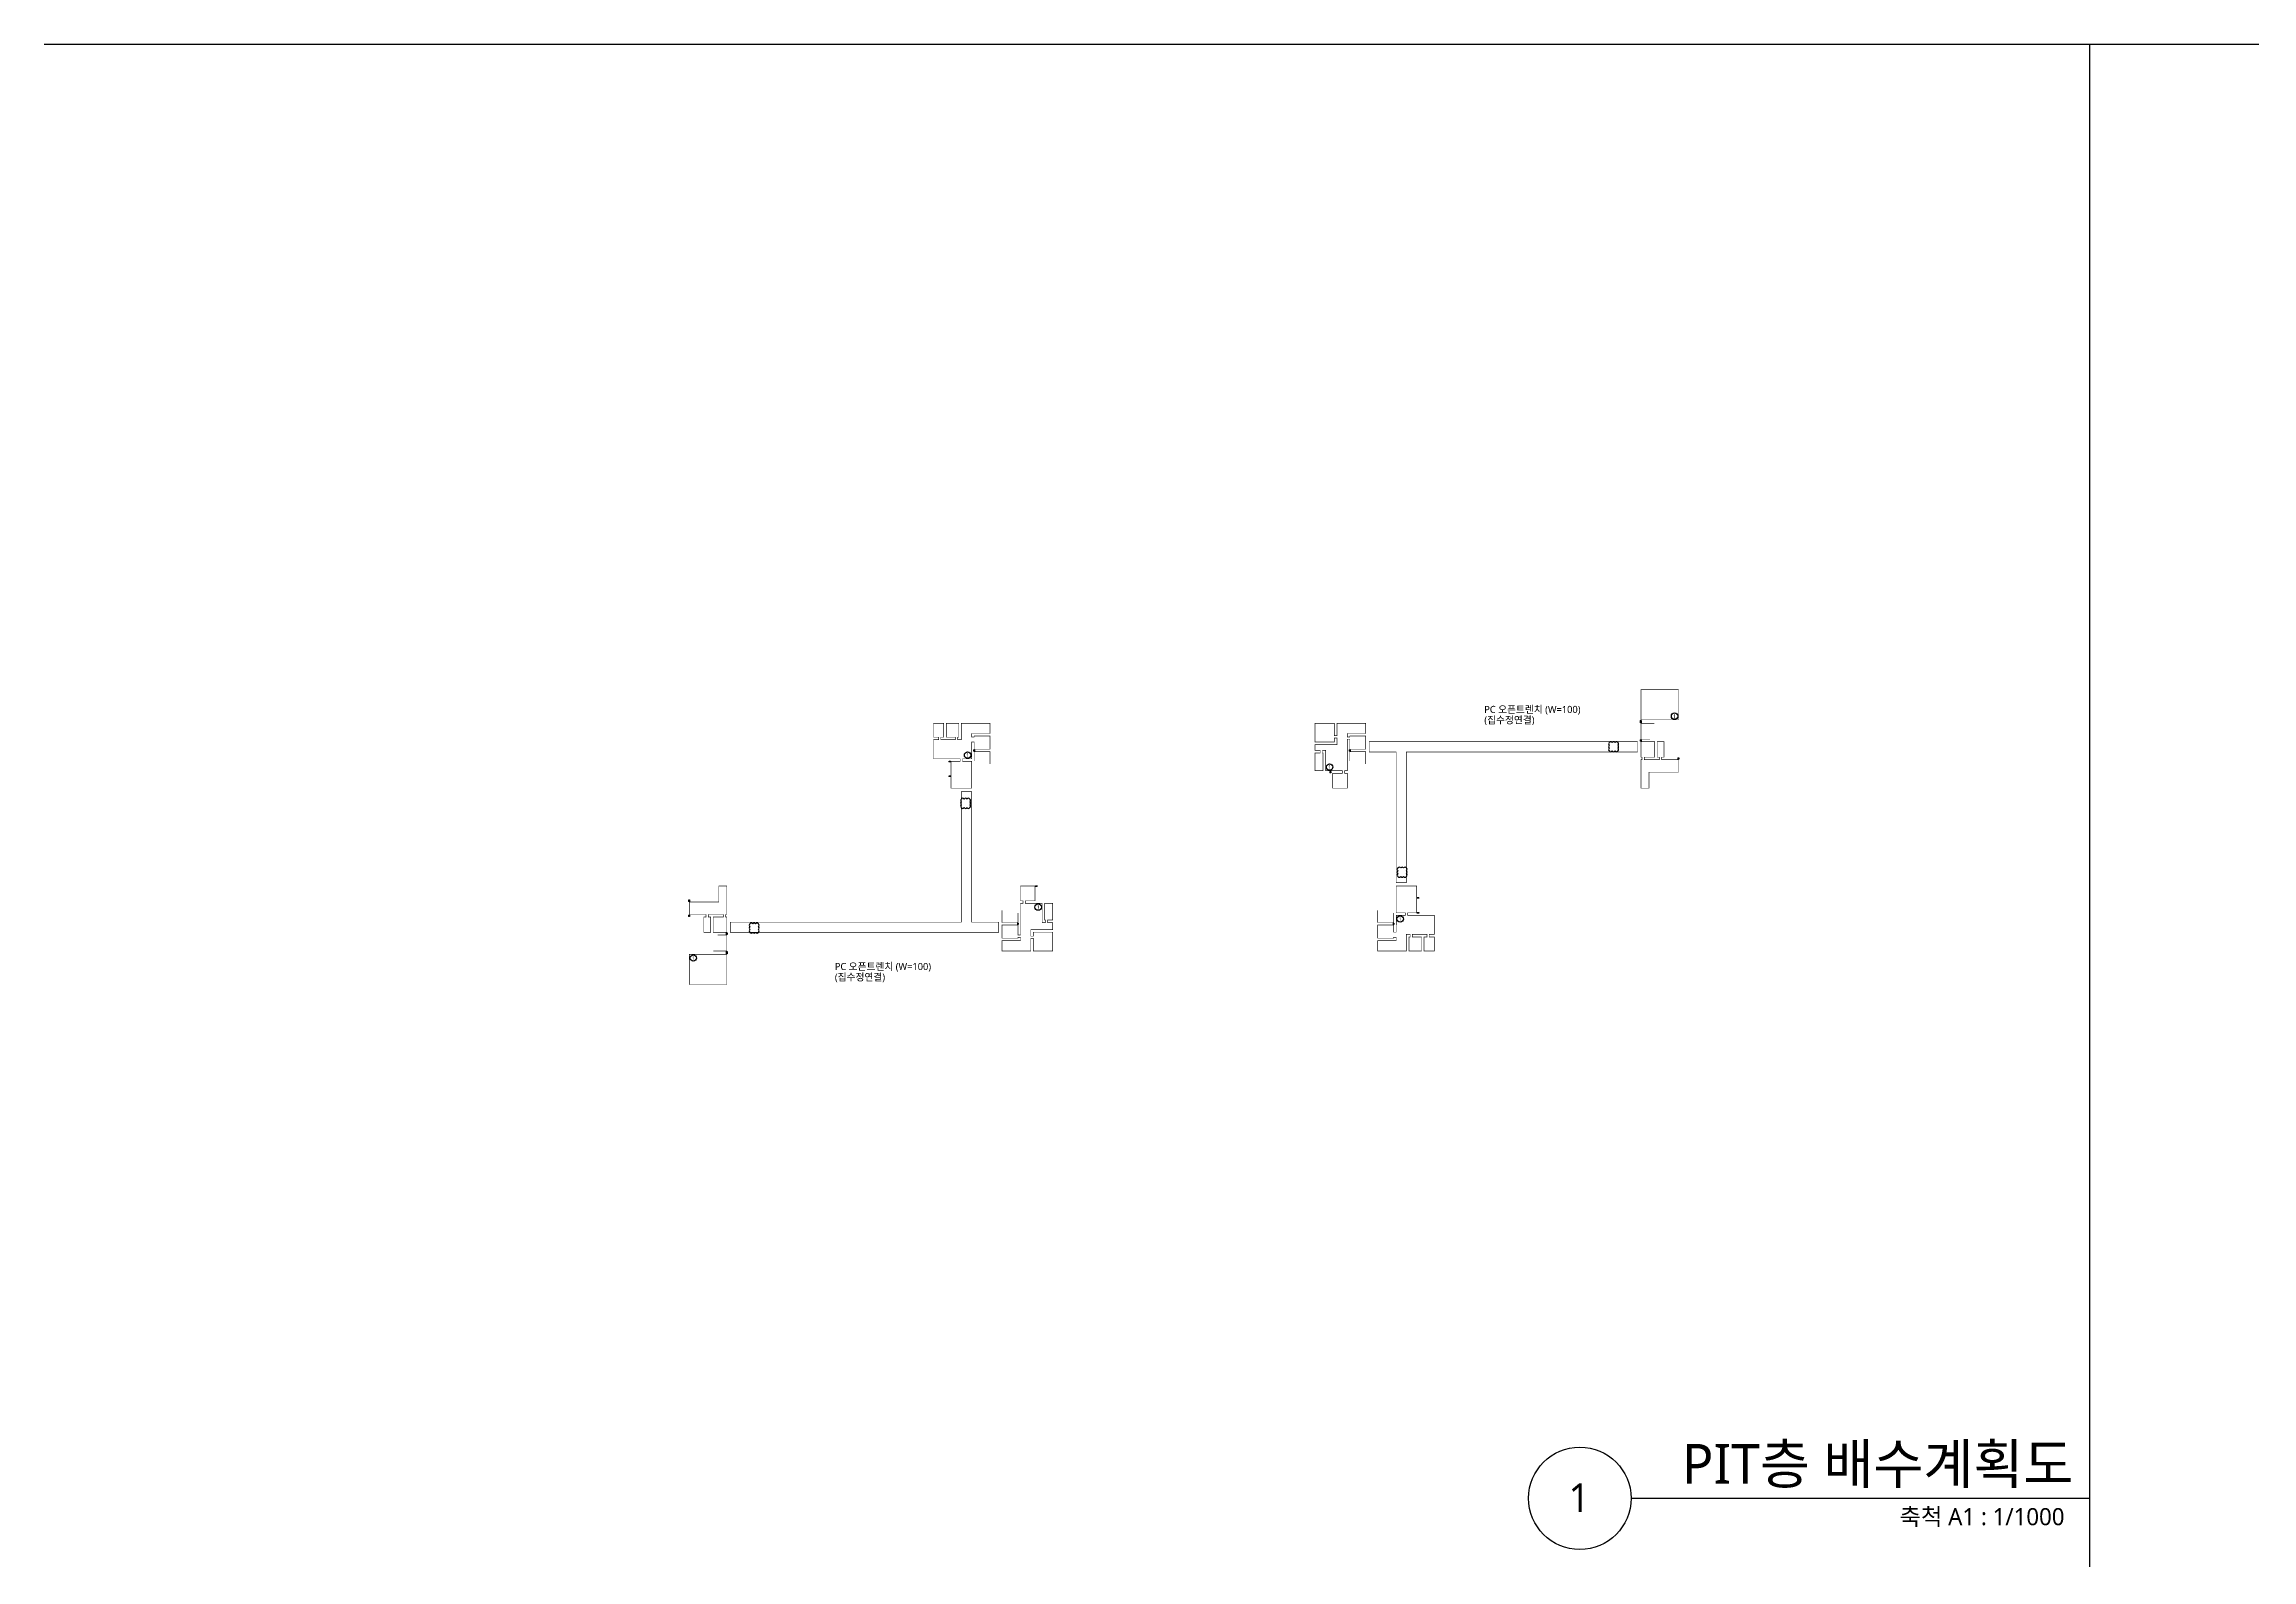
# Model space of a CAD drawing. Header units: millimetres. Extents: x 5104319 to 6731528, y 2502930 to 3039130.
# Drawn here: x 5104319 to 5492192, y 2772840 to 3039130 of the extents above; entities that cross this region are included whole.
import ezdxf
from ezdxf.enums import TextEntityAlignment as Align

# ---------------------------------------------------------------- set-up
doc = ezdxf.new("R2010")
doc.units = ezdxf.units.MM
doc.linetypes.add('HID', pattern=[2.3, 1.5, -0.8])
for name, color, linetype in [('0-오픈트랜치', 2, 'HID'), ('D-1', 6, 'Continuous'), ('D-3', 6, 'Continuous')]:
    doc.layers.add(name, color=color, linetype=linetype)
for name, color, linetype, lineweight in [('A-BORD-TEXT', 3, 'Continuous', 25), ('A-MKXS-TEXT1', 3, 'Continuous', 25), ('A-XXXX-SYMB', 7, 'Continuous', 25), ('A-XXXX-TXT1', 3, 'Continuous', 25), ('REV-202205', 20, 'Continuous', 25)]:
    doc.layers.add(name, color=color, linetype=linetype, lineweight=lineweight)
doc.styles.add('맑은고딕', font='malgun.ttf')

msp = doc.modelspace()

# ---------------------------------------------------------------- linework, layer by layer
for p, q in [((5104319, 3039130), (5823069, 3039130)), ((5463694, 3039130), (5463694, 2502930))]:
    msp.add_line(p, q)
for points in [[(5354835, 2916370, 0, 500, 0), (5354835, 2917870, 0, 0, 0), (5354835, 2922403, 0, 0, 0), (5357292, 2922403, 0, 0, 0)], [(5240733, 2883270, 0, 500, 0), (5240733, 2881770, 0, 0, 0), (5240733, 2877238, 0, 0, 0), (5243190, 2877238, 0, 0, 0)]]:
    msp.add_lwpolyline(points, format="xyseb")
at = {"layer": '0-오픈트랜치', "ltscale": 500, "const_width": 100}
for points in [[(5384862, 2920420), (5384862, 2925720), (5391462, 2925720), (5391455, 2920420)], [(5263662, 2908420), (5263662, 2913120), (5265262, 2913120), (5265262, 2913570), (5260562, 2913570), (5260562, 2916920), (5261462, 2916920), (5261462, 2917370), (5260562, 2917370), (5260562, 2919820), (5262362, 2919820), (5262362, 2917370), (5261862, 2917370), (5261862, 2916920), (5264412, 2916920), (5264412, 2917370), (5262812, 2917370), (5262812, 2919820), (5265012, 2919820), (5265012, 2917370), (5264812, 2917370), (5264812, 2916920), (5265462, 2916920), (5265462, 2919820), (5270512, 2919820), (5270512, 2918020), (5267262, 2918020), (5267262, 2917420), (5267712, 2917420), (5267712, 2917570), (5270512, 2917570), (5270512, 2915270), (5267712, 2915270), (5267712, 2916520), (5267262, 2916520), (5267262, 2913570), (5265662, 2913570), (5265662, 2913120), (5267262, 2913120), (5267262, 2908420)], [(5330712, 2908420), (5330712, 2911020), (5332412, 2911020), (5332412, 2911470), (5329468, 2911470), (5329468, 2915045), (5328912, 2915045), (5328912, 2914595), (5329012, 2914595), (5329012, 2911470), (5327612, 2911470), (5327612, 2914595), (5328512, 2914595), (5328512, 2915045), (5327612, 2915045), (5327612, 2916070), (5331462, 2916070), (5331462, 2917220), (5331012, 2917220), (5331012, 2916520), (5327612, 2916520), (5327612, 2919820), (5331012, 2919820), (5331012, 2917620), (5331462, 2917620), (5331462, 2919820), (5336512, 2919820), (5336512, 2918020), (5333262, 2918020), (5333262, 2917420), (5333712, 2917420), (5333712, 2917570), (5336512, 2917570), (5336512, 2915270), (5333712, 2915270), (5333712, 2917020), (5333262, 2917020), (5333262, 2911470), (5332812, 2911470), (5332812, 2911020), (5333262, 2911020), (5333262, 2908420)], [(5341862, 2891820), (5341862, 2914770), (5337112, 2914770), (5337112, 2916570), (5384262, 2916570), (5384262, 2914770), (5343662, 2914770), (5343662, 2891820)], [(5386262, 2908420), (5384862, 2908420), (5384862, 2913420), (5385062, 2913420), (5385062, 2913870), (5384862, 2913870), (5384862, 2916570), (5387262, 2916570), (5387262, 2913870), (5385462, 2913870), (5385462, 2913420), (5388112, 2913420), (5388112, 2913870), (5387712, 2913870), (5387712, 2916570), (5388912, 2916570), (5388912, 2913870), (5388512, 2913870), (5388512, 2913420), (5391462, 2913420), (5391462, 2911220), (5386262, 2911220)], [(5265462, 2907820), (5265462, 2884870), (5224862, 2884870), (5224862, 2883070), (5272012, 2883070), (5272012, 2884870), (5267262, 2884870), (5267262, 2907820)], [(5220212, 2883070), (5220212, 2885770), (5220612, 2885770), (5220612, 2886220), (5217662, 2886220), (5217662, 2888420), (5222862, 2888420), (5222862, 2891220), (5224262, 2891220), (5224262, 2886220), (5224062, 2886220), (5224062, 2885770), (5224262, 2885770), (5224262, 2883070), (5221862, 2883070), (5221862, 2885770), (5223662, 2885770), (5223662, 2886220), (5221012, 2886220), (5221012, 2885770), (5221412, 2885770), (5221412, 2883070)], [(5272612, 2882070), (5272612, 2884370), (5275412, 2884370), (5275412, 2882620), (5275862, 2882620), (5275862, 2888170), (5276312, 2888170), (5276312, 2888620), (5275862, 2888620), (5275862, 2891220), (5278412, 2891220), (5278412, 2888620), (5276712, 2888620), (5276712, 2888170), (5279655, 2888170), (5279662, 2884795), (5280212, 2884795), (5280212, 2885245), (5280112, 2885245), (5280112, 2888170), (5281512, 2888170), (5281512, 2885245), (5280612, 2885245), (5280612, 2884795), (5281512, 2884795), (5281512, 2883570), (5277662, 2883570), (5277662, 2882420), (5278112, 2882420), (5278112, 2883120), (5281512, 2883120), (5281512, 2879820), (5278112, 2879820), (5278112, 2882020), (5277662, 2882020), (5277662, 2879820), (5272612, 2879820), (5272612, 2881620), (5275862, 2881620), (5275862, 2882220), (5275412, 2882220), (5275412, 2882070)], [(5338612, 2879820), (5338612, 2881620), (5341862, 2881620), (5341862, 2882220), (5341412, 2882220), (5341412, 2882070), (5338612, 2882070), (5338612, 2884370), (5341412, 2884370), (5341412, 2883120), (5341862, 2883120), (5341868, 2886070), (5343462, 2886070), (5343462, 2886520), (5341862, 2886520), (5341862, 2891220), (5345462, 2891220), (5345462, 2886520), (5343862, 2886520), (5343862, 2886070), (5348562, 2886070), (5348562, 2882720), (5347662, 2882720), (5347662, 2882270), (5348562, 2882270), (5348562, 2879820), (5346762, 2879820), (5346762, 2882270), (5347262, 2882270), (5347262, 2882720), (5344712, 2882720), (5344712, 2882270), (5346312, 2882270), (5346312, 2879820), (5344112, 2879820), (5344112, 2882270), (5344312, 2882270), (5344312, 2882720), (5343662, 2882720), (5343662, 2879820)], [(5224262, 2879220), (5217668, 2879220), (5217668, 2873920), (5224262, 2873920)]]:
    msp.add_lwpolyline(points, close=True, dxfattribs=at)
for points in [[(5387212, 2919820), (5384862, 2919820), (5384862, 2917020), (5386452, 2917020)], [(5270512, 2912670), (5270512, 2914820), (5267712, 2914820), (5267712, 2913160)], [(5336512, 2912670), (5336512, 2914820), (5333712, 2914820), (5333712, 2913160)], [(5272612, 2886970), (5272612, 2884820), (5275412, 2884820), (5275412, 2886480)], [(5341412, 2886480), (5341412, 2884820), (5338612, 2884820), (5338612, 2886970)], [(5221912, 2879820), (5224262, 2879820), (5224262, 2882620), (5222672, 2882620)]]:
    msp.add_lwpolyline(points, dxfattribs=at)
at = {"layer": 'A-XXXX-SYMB'}
msp.add_line((5383124, 2783650), (5463694, 2783650), dxfattribs=at)
msp.add_circle((5374124, 2783650), 9000, dxfattribs=at)
at = {"layer": 'D-1', "ltscale": 0.6}
for points in [[(5384912, 2920320), (5384912, 2919920), (5384812, 2919920), (5384812, 2920320)], [(5384912, 2916920), (5384912, 2916670), (5384812, 2916670), (5384812, 2916920)], [(5263562, 2913070), (5263312, 2913070), (5263312, 2913170), (5263562, 2913170)], [(5267762, 2915170), (5267762, 2914920), (5267662, 2914920), (5267662, 2915170)], [(5333762, 2915170), (5333762, 2914920), (5333662, 2914920), (5333662, 2915170)], [(5391512, 2913770), (5391512, 2913520), (5391412, 2913520), (5391412, 2913770)], [(5263562, 2910471), (5263312, 2910471), (5263312, 2910571), (5263562, 2910571)], [(5330362, 2911370), (5330362, 2911120), (5330262, 2911120), (5330262, 2911370)], [(5278762, 2891170), (5278512, 2891170), (5278512, 2891270), (5278762, 2891270)], [(5217712, 2888770), (5217712, 2888520), (5217612, 2888520), (5217612, 2888770)], [(5217712, 2886120), (5217712, 2885870), (5217612, 2885870), (5217612, 2886120)], [(5345562, 2889169), (5345812, 2889169), (5345812, 2889069), (5345562, 2889069)], [(5345562, 2886570), (5345812, 2886570), (5345812, 2886470), (5345562, 2886470)], [(5224312, 2882970), (5224312, 2882720), (5224212, 2882720), (5224212, 2882970)], [(5275462, 2884720), (5275462, 2884470), (5275362, 2884470), (5275362, 2884720)], [(5341462, 2884720), (5341462, 2884470), (5341362, 2884470), (5341362, 2884720)], [(5224312, 2879720), (5224312, 2879320), (5224212, 2879320), (5224212, 2879720)]]:
    msp.add_lwpolyline(points, close=True, dxfattribs=at)
for points in [[(5384862, 2919870), (5384862, 2920370)], [(5384862, 2916620), (5384862, 2916970)], [(5263262, 2913120), (5263612, 2913120)], [(5267712, 2914870), (5267712, 2915220)], [(5333712, 2914870), (5333712, 2915220)], [(5391462, 2913470), (5391462, 2913820)], [(5263262, 2910521), (5263612, 2910521)], [(5330312, 2911070), (5330312, 2911420)], [(5278462, 2891220), (5278812, 2891220)], [(5217662, 2888470), (5217662, 2888820)], [(5217662, 2885820), (5217662, 2886170)], [(5345862, 2889119), (5345512, 2889119)], [(5345862, 2886520), (5345512, 2886520)], [(5224262, 2882670), (5224262, 2883020)], [(5275412, 2884420), (5275412, 2884770)], [(5341412, 2884420), (5341412, 2884770)], [(5224262, 2879270), (5224262, 2879770)]]:
    msp.add_lwpolyline(points, dxfattribs=at)
at = {"layer": 'D-3', "ltscale": 0.6}
for centre in [(5390762, 2921070), (5266562, 2914220), (5330162, 2912120), (5278962, 2887520), (5342562, 2885420), (5218362, 2878570)]:
    msp.add_circle(centre, 561, dxfattribs=at)
at = {"layer": 'REV-202205'}
for points in [[(5379312, 2914951, 0.5205671), (5379812, 2914951, 0.5205671), (5380312, 2914951, 0.5205671), (5380812, 2914951, 0.5205671), (5380812, 2915451, 0.5205671), (5380812, 2915951, 0.5205671), (5380812, 2916451, 0.5205671), (5380312, 2916451, 0.5205671), (5379812, 2916451, 0.5205671), (5379312, 2916451, 0.5205671), (5379312, 2915951, 0.5205671), (5379312, 2915451, 0.5205671)], [(5265462, 2905001, 0.5205671), (5265962, 2905001, 0.5205671), (5266462, 2905001, 0.5205671), (5266962, 2905001, 0.5205671), (5266962, 2905501, 0.5205671), (5266962, 2906001, 0.5205671), (5266962, 2906501, 0.5205671), (5266462, 2906501, 0.5205671), (5265962, 2906501, 0.5205671), (5265462, 2906501, 0.5205671), (5265462, 2906001, 0.5205671), (5265462, 2905501, 0.5205671)], [(5342162, 2892901, 0.5205671), (5342662, 2892901, 0.5205671), (5343162, 2892901, 0.5205671), (5343662, 2892901, 0.5205671), (5343662, 2893401, 0.5205671), (5343662, 2893901, 0.5205671), (5343662, 2894401, 0.5205671), (5343162, 2894401, 0.5205671), (5342662, 2894401, 0.5205671), (5342162, 2894401, 0.5205671), (5342162, 2893901, 0.5205671), (5342162, 2893401, 0.5205671)], [(5228312, 2883078, 0.5205671), (5228812, 2883078, 0.5205671), (5229312, 2883078, 0.5205671), (5229812, 2883078, 0.5205671), (5229812, 2883578, 0.5205671), (5229812, 2884078, 0.5205671), (5229812, 2884578, 0.5205671), (5229312, 2884578, 0.5205671), (5228812, 2884578, 0.5205671), (5228312, 2884578, 0.5205671), (5228312, 2884078, 0.5205671), (5228312, 2883578, 0.5205671)]]:
    msp.add_lwpolyline(points, format="xyb", close=True, dxfattribs=at)

# ---------------------------------------------------------------- texts
at = {"layer": 'A-BORD-TEXT', "style": '맑은고딕'}
for p in [(5390762, 2921070), (5266562, 2914220), (5330162, 2912120), (5278962, 2887520), (5342562, 2885420), (5218362, 2878570)]:
    msp.add_text('1', height=600, dxfattribs=at).set_placement(p, align=Align.MIDDLE_CENTER)
at = {"layer": 'A-MKXS-TEXT1', "style": '맑은고딕'}
for s, p in [('(집수정연결)', (5357346, 2919766)), ('PC 오픈트렌치 (W=100)', (5357328, 2921622)), ('(집수정연결)', (5243244, 2874601)), ('PC 오픈트렌치 (W=100)', (5243226, 2876458))]:
    msp.add_text(s, height=1250, dxfattribs=at).set_placement(p)
at = {"layer": 'A-XXXX-TXT1', "style": '맑은고딕'}
msp.add_text('PIT층 배수계획도', height=7000, dxfattribs=at).set_placement((5460836, 2784102), align=Align.BOTTOM_RIGHT)
msp.add_text('1', height=5000, dxfattribs=at).set_placement((5374009, 2783756), align=Align.MIDDLE)
msp.add_text('축척 A1 : 1/1000', height=3000, dxfattribs=at).set_placement((5459278, 2781927), align=Align.TOP_RIGHT)

doc.saveas('drawing.dxf')
